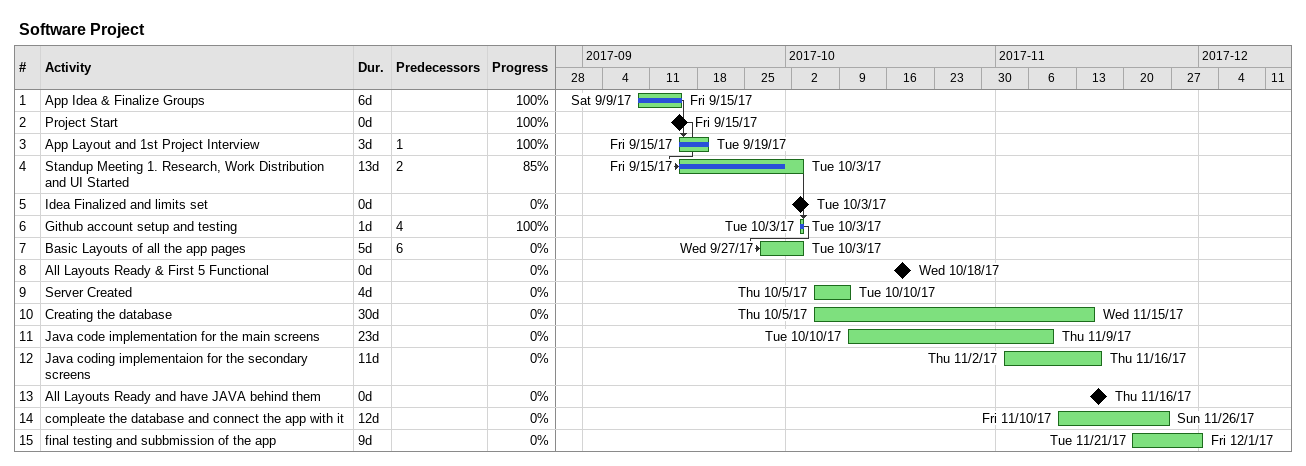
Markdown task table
Software Project

| ID | Task | Duration | Start | Finish | Predecessors | % complete |
|---|---|---|---|---|---|---|
| 1 | App Idea & Finalize Groups | 6d | 2017-09-09 | 2017-09-15 |  | 100 |
| 2 | Project Start | 0d | 2017-09-15 | 2017-09-15 |  | 100 |
| 3 | App Layout and 1st Project Interview | 3d | 2017-09-15 | 2017-09-19 | 1 | 100 |
| 4 | Standup Meeting 1. Research, Work Distribution and UI Started | 13d | 2017-09-15 | 2017-10-03 | 2 | 85 |
| 5 | Idea Finalized and limits set | 0d | 2017-10-03 | 2017-10-03 |  | 0 |
| 6 | Github account setup and testing | 1d | 2017-10-03 | 2017-10-03 | 4 | 100 |
| 7 | Basic Layouts of all the app pages | 5d | 2017-09-27 | 2017-10-03 | 6 | 0 |
| 8 | All Layouts Ready & First 5 Functional | 0d | 2017-10-18 | 2017-10-18 |  | 0 |
| 9 | Server Created | 4d | 2017-10-05 | 2017-10-10 |  | 0 |
| 10 | Creating the database | 30d | 2017-10-05 | 2017-11-15 |  | 0 |
| 11 | Java code implementation for the main screens | 23d | 2017-10-10 | 2017-11-09 |  | 0 |
| 12 | Java coding implementaion for the secondary screens | 11d | 2017-11-02 | 2017-11-16 |  | 0 |
| 13 | All Layouts Ready and have JAVA behind them | 0d | 2017-11-16 | 2017-11-16 |  | 0 |
| 14 | compleate the database and connect the app with it | 12d | 2017-11-10 | 2017-11-26 |  | 0 |
| 15 | final testing and subbmission of the app | 9d | 2017-11-21 | 2017-12-01 |  | 0 |
